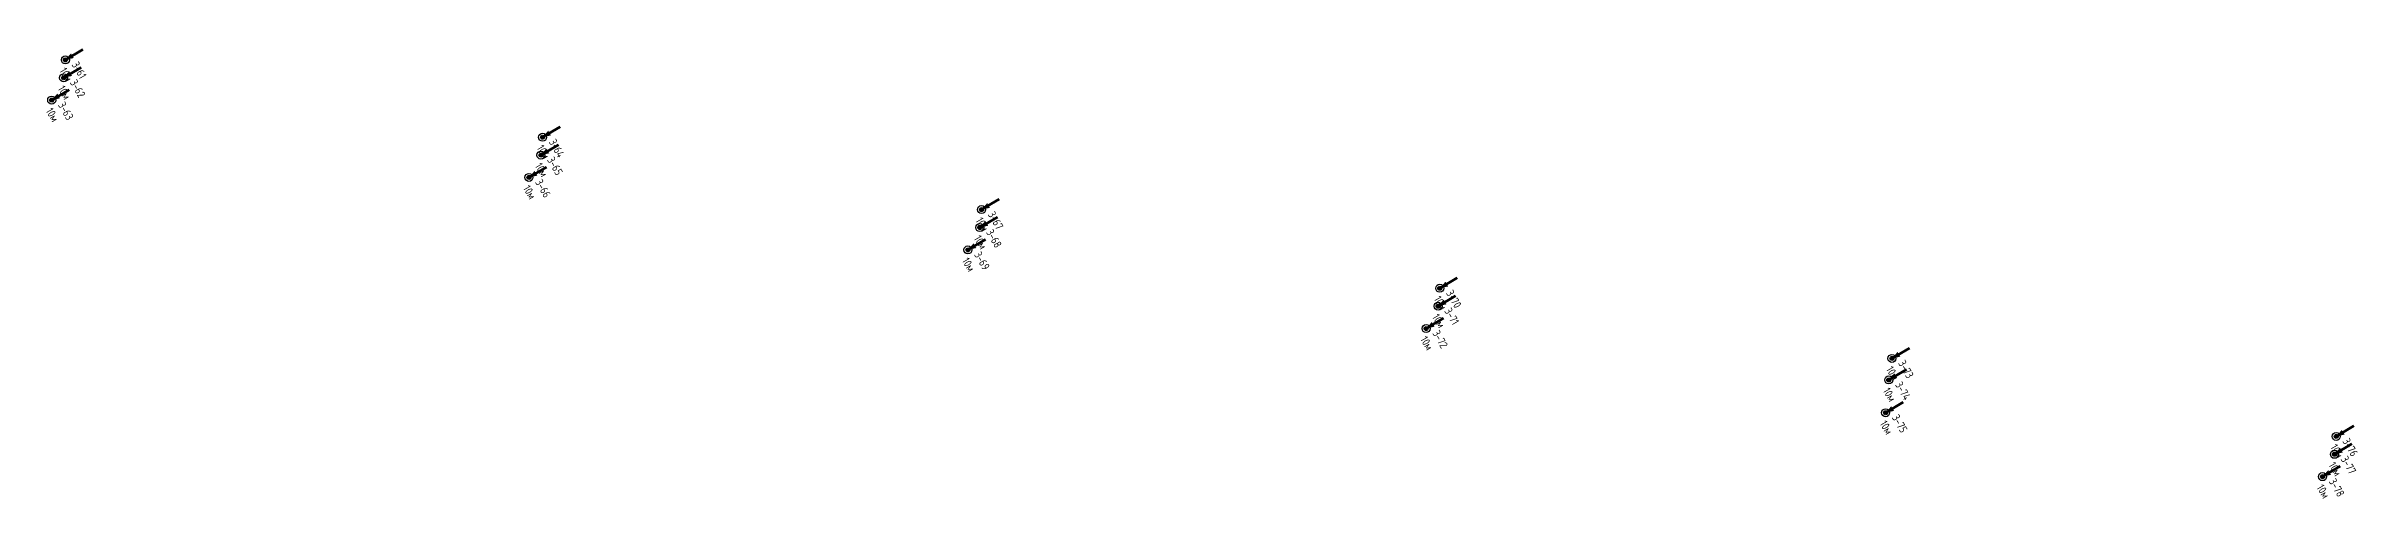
# Model space of a CAD drawing. Header units: metres. Extents: x 1267698 to 1279776, y 339473 to 349577.
# Drawn here: x 1277136 to 1278148, y 342140 to 342338 of the extents above; entities that cross this region are included whole.
import ezdxf
from ezdxf.enums import TextEntityAlignment as Align

# ---------------------------------------------------------------- set-up
doc = ezdxf.new("R2010")
doc.units = ezdxf.units.M
doc.layers.add('_ИГЕОЛ_намеченные скважины_П', color=6, linetype='Continuous', lineweight=100)
doc.layers.add('_Скважины', color=5, linetype='Continuous')
doc.layers.add('_Точки опытных наблюдений', color=4, linetype='Continuous')
doc.styles.add('RS', font='romans.shx', dxfattribs={"width": 0.64})
doc.styles.add('VNIPISIMPLEXCUR', font='simplex.shx', dxfattribs={"width": 0.8, "oblique": 15})

# ---------------------------------------------------------------- blocks, each defined once
blk = doc.blocks.new('ИИ25001')
at = {"linetype": 'Continuous', "lineweight": 25}
h = blk.add_hatch(color=0, dxfattribs=at)
edge = h.paths.add_edge_path()
edge.add_arc((0, 0), 0.5, 359.64, 719.64)
at = {"layer": '_Точки опытных наблюдений', "linetype": 'Continuous', "lineweight": 70}
h = blk.add_hatch(color=5, dxfattribs=at)
h.dxf.hatch_style = 1
h.paths.add_polyline_path([(-0.03, 2.04), (-0.71, 2.03), (0, 0)])
h.paths.add_polyline_path([(0.65, 2.05), (-0.03, 2.04), (0, 0)])
at = {"color": 0, "linetype": 'Continuous', "lineweight": 25}
for radius in [1, 0.5]:
    blk.add_circle((0, 0), radius, dxfattribs=at)
at = {"layer": '_Точки опытных наблюдений', "color": 5, "linetype": 'Continuous', "lineweight": 70}
blk.add_line((-0.07, 5.1), (0, 0), dxfattribs=at)
at = {"color": 253, "linetype": 'Continuous', "style": 'VNIPISIMPLEXCUR', "oblique": 15, "width": 0.8, "flags": 1}
for tag, p in [('DATE', (-2.5, -0.8)), ('NOTE2', (-2.5, -5.6)), ('NOTE1', (-2.5, -3.2))]:
    blk.add_attdef(tag, text='', height=1.6, dxfattribs=at).set_placement(p, align=Align.RIGHT)
at = {"layer": '_Скважины', "color": 0, "linetype": 'Continuous', "lineweight": 50, "transparency": 33554687, "style": 'RS', "width": 0.64}
blk.add_attdef('NUMBER_001', (1.02, 0.7), '', height=2, dxfattribs=at)
at = {"layer": '_Скважины', "color": 0, "linetype": 'Continuous', "lineweight": 100, "style": 'VNIPISIMPLEXCUR', "oblique": 15, "width": 0.8}
for tag, p in [('TFS', (19.08, -1)), ('EGWL', (38.32, 0.7)), ('STS', (2, -5.2)), ('FS', (14.22, -2.7)), ('AGWL', (36.59, -2.7))]:
    blk.add_attdef(tag, p, '', height=2, dxfattribs=at)
at = {"layer": '_Скважины', "color": 0, "linetype": 'Continuous', "lineweight": 50, "style": 'RS', "width": 0.64}
blk.add_attdef('HEIGHT_001', (1.02, -2.7), '', height=2, dxfattribs=at)

msp = doc.modelspace()

# ---------------------------------------------------------------- block references
at = {"layer": '_ИГЕОЛ_намеченные скважины_П', "lineweight": 100}
ref = msp.add_blockref('ИИ25001', (1277144.67, 342331.68, 32427.61), dxfattribs=dict(at, xscale=1.75, yscale=1.75, zscale=2, rotation=299.9999999999999))
ref.add_attrib('NUMBER_001', '3-61', (1277147.28, 342329.61, 32427.61), dxfattribs={"layer": '_Скважины', "color": 0, "linetype": 'Continuous', "lineweight": 50, "transparency": 33554687, "height": 3.5, "rotation": 300, "style": 'RS', "width": 0.8})
ref.add_attrib('HEIGHT_001', '10м', (1277141.92, 342326.98, 32427.61), dxfattribs={"layer": '_Скважины', "color": 0, "linetype": 'Continuous', "lineweight": 50, "height": 3.5, "rotation": 300, "style": 'RS', "width": 0.8})
ref = msp.add_blockref('ИИ25001', (1277138.69, 342314.07, 32427.61), dxfattribs=dict(at, xscale=1.75, yscale=1.75, zscale=2, rotation=299.9999999999999))
ref.add_attrib('NUMBER_001', '3-63', (1277141.31, 342312, 32427.61), dxfattribs={"layer": '_Скважины', "color": 0, "linetype": 'Continuous', "lineweight": 50, "transparency": 33554687, "height": 3.5, "rotation": 300, "style": 'RS', "width": 0.8})
ref.add_attrib('HEIGHT_001', '10м', (1277135.95, 342309.37, 32427.61), dxfattribs={"layer": '_Скважины', "color": 0, "linetype": 'Continuous', "lineweight": 50, "height": 3.5, "rotation": 300, "style": 'RS', "width": 0.8})
ref = msp.add_blockref('ИИ25001', (1277143.91, 342323.84, 32427.61), dxfattribs=dict(at, xscale=1.75, yscale=1.75, zscale=2, rotation=299.9999999999999))
ref.add_attrib('NUMBER_001', '3-62', (1277146.52, 342321.77, 32427.61), dxfattribs={"layer": '_Скважины', "color": 0, "linetype": 'Continuous', "lineweight": 50, "transparency": 33554687, "height": 3.5, "rotation": 300, "style": 'RS', "width": 0.8})
ref.add_attrib('HEIGHT_001', '10м', (1277141.17, 342319.14, 32427.61), dxfattribs={"layer": '_Скважины', "color": 0, "linetype": 'Continuous', "lineweight": 50, "height": 3.5, "rotation": 300, "style": 'RS', "width": 0.8})
ref = msp.add_blockref('ИИ25001', (1277353.44, 342297.83, 32427.61), dxfattribs=dict(at, xscale=1.75, yscale=1.75, zscale=2, rotation=299.9999999999999))
ref.add_attrib('NUMBER_001', '3-64', (1277356.05, 342295.76, 32427.61), dxfattribs={"layer": '_Скважины', "color": 0, "linetype": 'Continuous', "lineweight": 50, "transparency": 33554687, "height": 3.5, "rotation": 300, "style": 'RS', "width": 0.8})
ref.add_attrib('HEIGHT_001', '10м', (1277350.7, 342293.13, 32427.61), dxfattribs={"layer": '_Скважины', "color": 0, "linetype": 'Continuous', "lineweight": 50, "height": 3.5, "rotation": 300, "style": 'RS', "width": 0.8})
ref = msp.add_blockref('ИИ25001', (1277352.69, 342290, 32427.61), dxfattribs=dict(at, xscale=1.75, yscale=1.75, zscale=2, rotation=299.9999999999999))
ref.add_attrib('NUMBER_001', '3-65', (1277355.3, 342287.92, 32427.61), dxfattribs={"layer": '_Скважины', "color": 0, "linetype": 'Continuous', "lineweight": 50, "transparency": 33554687, "height": 3.5, "rotation": 300, "style": 'RS', "width": 0.8})
ref.add_attrib('HEIGHT_001', '10м', (1277349.95, 342285.3, 32427.61), dxfattribs={"layer": '_Скважины', "color": 0, "linetype": 'Continuous', "lineweight": 50, "height": 3.5, "rotation": 300, "style": 'RS', "width": 0.8})
ref = msp.add_blockref('ИИ25001', (1277347.47, 342280.23, 32427.61), dxfattribs=dict(at, xscale=1.75, yscale=1.75, zscale=2, rotation=299.9999999999999))
ref.add_attrib('NUMBER_001', '3-66', (1277350.08, 342278.15, 32427.61), dxfattribs={"layer": '_Скважины', "color": 0, "linetype": 'Continuous', "lineweight": 50, "transparency": 33554687, "height": 3.5, "rotation": 300, "style": 'RS', "width": 0.8})
ref.add_attrib('HEIGHT_001', '10м', (1277344.73, 342275.52, 32427.61), dxfattribs={"layer": '_Скважины', "color": 0, "linetype": 'Continuous', "lineweight": 50, "height": 3.5, "rotation": 300, "style": 'RS', "width": 0.8})
ref = msp.add_blockref('ИИ25001', (1277545.47, 342266.14, 32427.61), dxfattribs=dict(at, xscale=1.75, yscale=1.75, zscale=2, rotation=299.9999999999999))
ref.add_attrib('NUMBER_001', '3-67', (1277548.08, 342264.07, 32427.61), dxfattribs={"layer": '_Скважины', "color": 0, "linetype": 'Continuous', "lineweight": 50, "transparency": 33554687, "height": 3.5, "rotation": 300, "style": 'RS', "width": 0.8})
ref.add_attrib('HEIGHT_001', '10м', (1277542.73, 342261.44, 32427.61), dxfattribs={"layer": '_Скважины', "color": 0, "linetype": 'Continuous', "lineweight": 50, "height": 3.5, "rotation": 300, "style": 'RS', "width": 0.8})
ref = msp.add_blockref('ИИ25001', (1277544.72, 342258.31, 32427.61), dxfattribs=dict(at, xscale=1.75, yscale=1.75, zscale=2, rotation=299.9999999999999))
ref.add_attrib('NUMBER_001', '3-68', (1277547.33, 342256.24, 32427.61), dxfattribs={"layer": '_Скважины', "color": 0, "linetype": 'Continuous', "lineweight": 50, "transparency": 33554687, "height": 3.5, "rotation": 300, "style": 'RS', "width": 0.8})
ref.add_attrib('HEIGHT_001', '10м', (1277541.98, 342253.61, 32427.61), dxfattribs={"layer": '_Скважины', "color": 0, "linetype": 'Continuous', "lineweight": 50, "height": 3.5, "rotation": 300, "style": 'RS', "width": 0.8})
ref = msp.add_blockref('ИИ25001', (1277539.5, 342248.54, 32427.61), dxfattribs=dict(at, xscale=1.75, yscale=1.75, zscale=2, rotation=299.9999999999999))
ref.add_attrib('NUMBER_001', '3-69', (1277542.11, 342246.46, 32427.61), dxfattribs={"layer": '_Скважины', "color": 0, "linetype": 'Continuous', "lineweight": 50, "transparency": 33554687, "height": 3.5, "rotation": 300, "style": 'RS', "width": 0.8})
ref.add_attrib('HEIGHT_001', '10м', (1277536.76, 342243.84, 32427.61), dxfattribs={"layer": '_Скважины', "color": 0, "linetype": 'Continuous', "lineweight": 50, "height": 3.5, "rotation": 300, "style": 'RS', "width": 0.8})
ref = msp.add_blockref('ИИ25001', (1277745.19, 342223.9, 32427.61), dxfattribs=dict(at, xscale=1.75, yscale=1.75, zscale=2, rotation=299.9999999999999))
ref.add_attrib('NUMBER_001', '3-71', (1277747.8, 342221.82, 32427.61), dxfattribs={"layer": '_Скважины', "color": 0, "linetype": 'Continuous', "lineweight": 50, "transparency": 33554687, "height": 3.5, "rotation": 300, "style": 'RS', "width": 0.8})
ref.add_attrib('HEIGHT_001', '10м', (1277742.45, 342219.19, 32427.61), dxfattribs={"layer": '_Скважины', "color": 0, "linetype": 'Continuous', "lineweight": 50, "height": 3.5, "rotation": 300, "style": 'RS', "width": 0.8})
ref = msp.add_blockref('ИИ25001', (1277745.94, 342231.73, 32427.61), dxfattribs=dict(at, xscale=1.75, yscale=1.75, zscale=2, rotation=299.9999999999999))
ref.add_attrib('NUMBER_001', '3-70', (1277748.55, 342229.66, 32427.61), dxfattribs={"layer": '_Скважины', "color": 0, "linetype": 'Continuous', "lineweight": 50, "transparency": 33554687, "height": 3.5, "rotation": 300, "style": 'RS', "width": 0.8})
ref.add_attrib('HEIGHT_001', '10м', (1277743.2, 342227.03, 32427.61), dxfattribs={"layer": '_Скважины', "color": 0, "linetype": 'Continuous', "lineweight": 50, "height": 3.5, "rotation": 300, "style": 'RS', "width": 0.8})
ref = msp.add_blockref('ИИ25001', (1277739.97, 342214.12, 32427.61), dxfattribs=dict(at, xscale=1.75, yscale=1.75, zscale=2, rotation=299.9999999999999))
ref.add_attrib('NUMBER_001', '3-72', (1277742.58, 342212.05, 32427.61), dxfattribs={"layer": '_Скважины', "color": 0, "linetype": 'Continuous', "lineweight": 50, "transparency": 33554687, "height": 3.5, "rotation": 300, "style": 'RS', "width": 0.8})
ref.add_attrib('HEIGHT_001', '10м', (1277737.23, 342209.42, 32427.61), dxfattribs={"layer": '_Скважины', "color": 0, "linetype": 'Continuous', "lineweight": 50, "height": 3.5, "rotation": 300, "style": 'RS', "width": 0.8})
ref = msp.add_blockref('ИИ25001', (1277943.74, 342201.01, 32427.61), dxfattribs=dict(at, xscale=1.75, yscale=1.75, zscale=2, rotation=299.9999999999999))
ref.add_attrib('NUMBER_001', '3-73', (1277946.36, 342198.94, 32427.61), dxfattribs={"layer": '_Скважины', "color": 0, "linetype": 'Continuous', "lineweight": 50, "transparency": 33554687, "height": 3.5, "rotation": 300, "style": 'RS', "width": 0.8})
ref.add_attrib('HEIGHT_001', '10м', (1277941, 342196.31, 32427.61), dxfattribs={"layer": '_Скважины', "color": 0, "linetype": 'Continuous', "lineweight": 50, "height": 3.5, "rotation": 300, "style": 'RS', "width": 0.8})
ref = msp.add_blockref('ИИ25001', (1277942.38, 342191.62, 32427.61), dxfattribs=dict(at, xscale=1.75, yscale=1.75, zscale=2, rotation=299.9999999999999))
ref.add_attrib('NUMBER_001', '3-74', (1277944.99, 342189.55, 32427.61), dxfattribs={"layer": '_Скважины', "color": 0, "linetype": 'Continuous', "lineweight": 50, "transparency": 33554687, "height": 3.5, "rotation": 300, "style": 'RS', "width": 0.8})
ref.add_attrib('HEIGHT_001', '10м', (1277939.64, 342186.92, 32427.61), dxfattribs={"layer": '_Скважины', "color": 0, "linetype": 'Continuous', "lineweight": 50, "height": 3.5, "rotation": 300, "style": 'RS', "width": 0.8})
ref = msp.add_blockref('ИИ25001', (1277940.99, 342177.26, 32427.61), dxfattribs=dict(at, xscale=1.75, yscale=1.75, zscale=2, rotation=299.9999999999999))
ref.add_attrib('NUMBER_001', '3-75', (1277943.6, 342175.19, 32427.61), dxfattribs={"layer": '_Скважины', "color": 0, "linetype": 'Continuous', "lineweight": 50, "transparency": 33554687, "height": 3.5, "rotation": 300, "style": 'RS', "width": 0.8})
ref.add_attrib('HEIGHT_001', '10м', (1277938.25, 342172.56, 32427.61), dxfattribs={"layer": '_Скважины', "color": 0, "linetype": 'Continuous', "lineweight": 50, "height": 3.5, "rotation": 300, "style": 'RS', "width": 0.8})
ref = msp.add_blockref('ИИ25001', (1278138.09, 342166.9, 32427.61), dxfattribs=dict(at, xscale=1.75, yscale=1.75, zscale=2, rotation=299.9999999999999))
ref.add_attrib('NUMBER_001', '3-76', (1278140.7, 342164.82, 32427.61), dxfattribs={"layer": '_Скважины', "color": 0, "linetype": 'Continuous', "lineweight": 50, "transparency": 33554687, "height": 3.5, "rotation": 300, "style": 'RS', "width": 0.8})
ref.add_attrib('HEIGHT_001', '10м', (1278135.34, 342162.19, 32427.61), dxfattribs={"layer": '_Скважины', "color": 0, "linetype": 'Continuous', "lineweight": 50, "height": 3.5, "rotation": 300, "style": 'RS', "width": 0.8})
ref = msp.add_blockref('ИИ25001', (1278137.33, 342159.06, 32427.61), dxfattribs=dict(at, xscale=1.75, yscale=1.75, zscale=2, rotation=299.9999999999999))
ref.add_attrib('NUMBER_001', '3-77', (1278139.94, 342156.99, 32427.61), dxfattribs={"layer": '_Скважины', "color": 0, "linetype": 'Continuous', "lineweight": 50, "transparency": 33554687, "height": 3.5, "rotation": 300, "style": 'RS', "width": 0.8})
ref.add_attrib('HEIGHT_001', '10м', (1278134.59, 342154.36, 32427.61), dxfattribs={"layer": '_Скважины', "color": 0, "linetype": 'Continuous', "lineweight": 50, "height": 3.5, "rotation": 300, "style": 'RS', "width": 0.8})
ref = msp.add_blockref('ИИ25001', (1278132.12, 342149.29, 32427.61), dxfattribs=dict(at, xscale=1.75, yscale=1.75, zscale=2, rotation=299.9999999999999))
ref.add_attrib('NUMBER_001', '3-78', (1278134.73, 342147.22, 32427.61), dxfattribs={"layer": '_Скважины', "color": 0, "linetype": 'Continuous', "lineweight": 50, "transparency": 33554687, "height": 3.5, "rotation": 300, "style": 'RS', "width": 0.8})
ref.add_attrib('HEIGHT_001', '10м', (1278129.37, 342144.59, 32427.61), dxfattribs={"layer": '_Скважины', "color": 0, "linetype": 'Continuous', "lineweight": 50, "height": 3.5, "rotation": 300, "style": 'RS', "width": 0.8})

doc.saveas('drawing.dxf')
